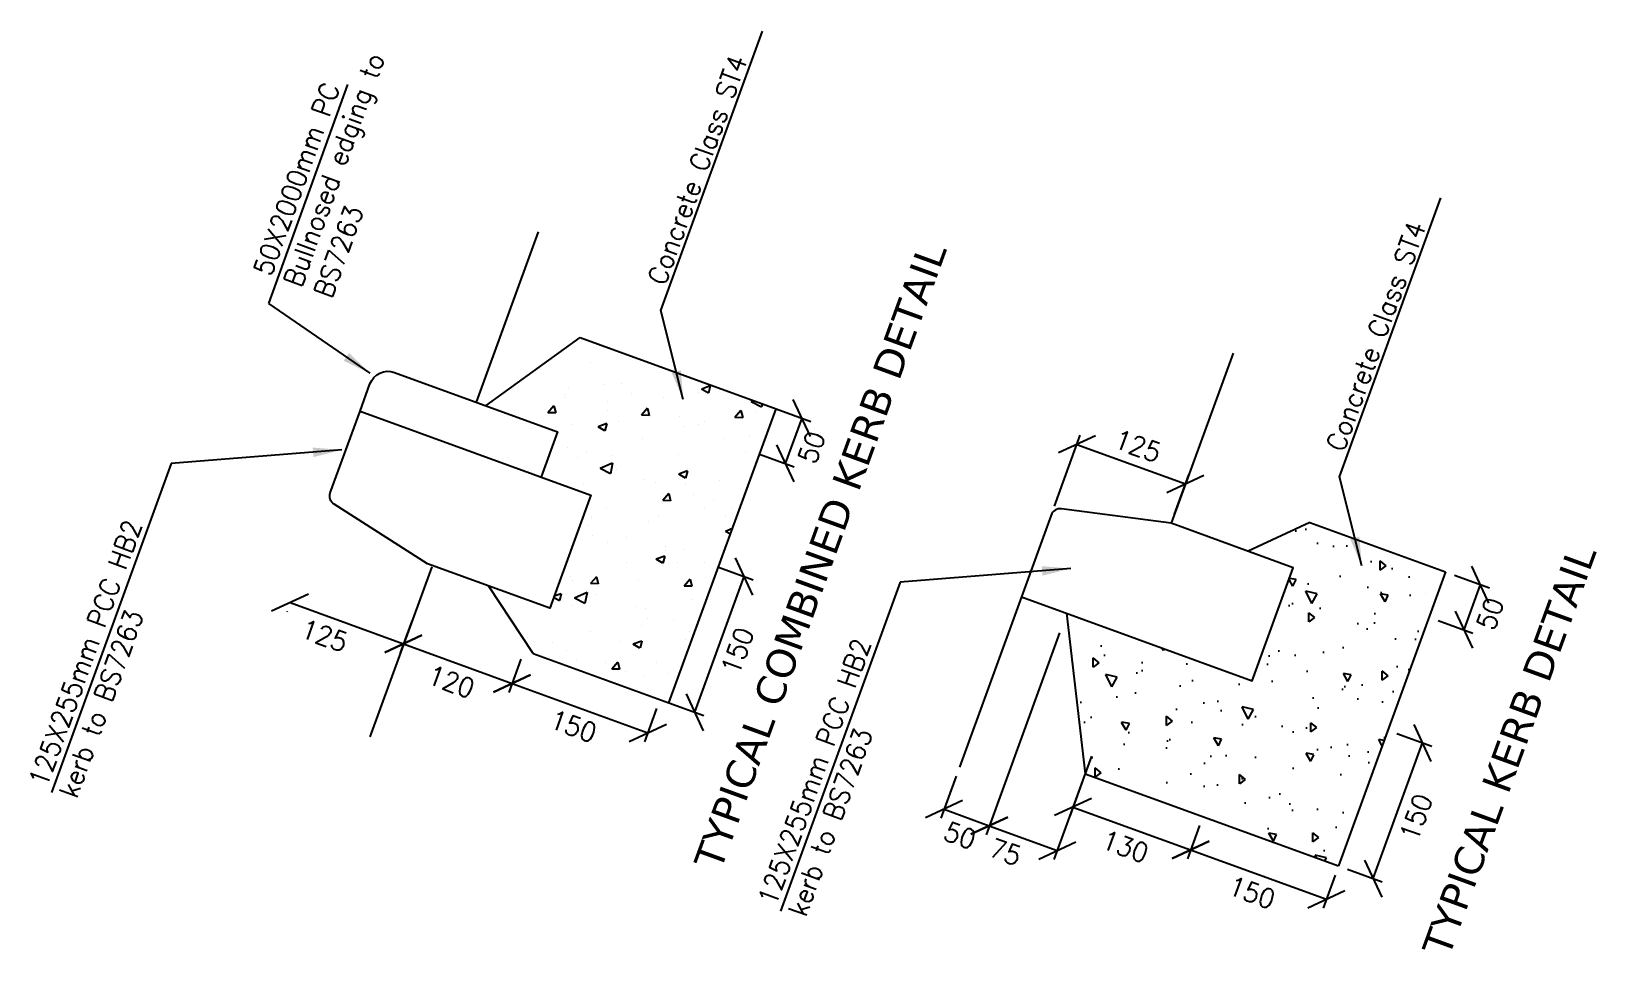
# Model space of a CAD drawing. Header units: millimetres. Extents: x 521005098 to 521837086, y 174609906 to 175681253.
# Drawn here: x 521447914 to 521449540, y 175454293 to 175455247 of the extents above; entities that cross this region are included whole.
import ezdxf

# ---------------------------------------------------------------- set-up
doc = ezdxf.new("R2010")
doc.units = ezdxf.units.MM
doc.header["$LTSCALE"] = 200
for name, color, linetype in [('GT0-35', 8, 'Continuous'), ('GT0-35TXT', 3, 'Continuous'), ('GTDIM', 3, 'Continuous')]:
    doc.layers.add(name, color=color, linetype=linetype)
doc.styles.add('GT1TO10', font='romans.shx', dxfattribs={"width": 0.95, "height": 40})
doc.styles.add('GT1TO100', font='romans.shx', dxfattribs={"width": 0.95, "height": 200})
doc.styles.add('TITLE', font='verdana.ttf')
doc.dimstyles.new('NOTEARROW10', dxfattribs={"dimscale": 10, "dimtxt": 200, "dimasz": 3, "dimexe": 1, "dimexo": 1, "dimgap": 0.09, "dimtad": 1, "dimtih": 1, "dimtoh": 1, "dimdec": 4, "dimzin": 0, "dimdsep": 46, "dimtxsty": 'GT1TO100', "dimcen": 3.5, "dimclrd": 7, "dimclre": 7, "dimclrt": 3, "dimadec": 0, "dimazin": 0, "dimtfac": 1, "dimtdec": 4, "dimtofl": 0, "dimtmove": 0, "dimatfit": 3, "dimfxl": 1, "dimtolj": 1, "dimtzin": 0, "dimarcsym": 0})

# ---------------------------------------------------------------- blocks, each defined once
blk = doc.blocks.new('_OBLIQUE')
at = {"color": 0, "linetype": 'ByBlock'}
blk.add_line((-0.5, -0.5), (0.5, 0.5), dxfattribs=at)

msp = doc.modelspace()

# ---------------------------------------------------------------- hatches: boundary and pattern name
at = {"layer": 'GT0-35'}
h = msp.add_hatch(dxfattribs=at)
h.set_pattern_fill('AR-CONC', scale=0.5, angle=70, style=0)
h.set_pattern_definition([(120, (521456771.795, 175453132.885), (38.6443, 82.87305), [9.525, -104.775]), (65, (521456771.795, 175453132.885), (-95.7941, 16.1139), [7.62, -83.82]), (170.451, (521456775.015, 175453139.79), (-57.1493, 98.9871), [8.095, -89.045]), (116.1842, (521456747.93, 175453141.57), (66.1107, 120.1758), [14.2875, -157.1625]), (166.6356, (521456753.44, 175453151.59), (-75.6535, 153.8558), [12.1425, -133.5675]), (61.184, (521456747.93, 175453141.57), (-75.6532, 153.8559), [11.43, -125.73]), (91, (521456758.24, 175453151.335), (73.97675, 53.74726), [9.525, -104.775]), (36, (521456758.24, 175453151.33), (-75.9713, 60.5355), [7.62, -83.82]), (141.4514, (521456764.4, 175453155.81), (-1.9948, 114.2826), [8.095, -89.045]), (107.5, (521456771.795, 175453132.885), (-39.19969, 15.91093), [0, -82.804, 0, -85.09, 0, -84.1375]), (77.5, (521456771.795, 175453132.885), (-35.64264, 48.52686), [0, -48.514, 0, -80.899, 0, -32.0675]), (37.5, (521456762.11, 175453106.272), (25.87899, 62.72707), [0, -31.75, 0, -99.06, 0, -131.445]), (27.5, (521456757.765, 175453094.34), (13.38504, 73.94614), [0, -41.275, 0, -65.786, 0, -93.345])])
h.paths.add_polyline_path([(521449181.91987, 175454572.41478), (521449026.87059, 175454628.8481), (521449001.21908, 175454558.37115), (521449008.45681, 175454475.9235), (521449271.57074, 175454380.15786), (521449382.72729, 175454685.55797), (521449241.7734, 175454736.86099), (521449177.68771, 175454706.97738), (521449224.67239, 175454689.87636)])

# ---------------------------------------------------------------- linework, layer by layer
for p, q in [((521448440.50261, 175455038.61771, 0.00994), (521448376.16594, 175454861.85415, 0.00994)), ((521449162.15056, 175454912.81263, 0.00994), (521449097.81389, 175454736.04907, 0.00994))]:
    msp.add_line(p, q, dxfattribs=at)
at = {"layer": 'GT0-35', "color": 3}
for p, q in [((521448386.57045, 175454858.24812, 0.00994), (521448484.31817, 175454928.90773, 0.00994)), ((521448484.31817, 175454928.90773, 0.00994), (521448687.57728, 175454854.92747, 0.00994)), ((521448576.42073, 175454549.52737, 0.00994), (521448687.57728, 175454854.92747, 0.00994)), ((521449241.7734, 175454736.86099, 0.00994), (521449177.68771, 175454706.97738, 0.00994)), ((521449241.7734, 175454736.86099, 0.00994), (521449382.72729, 175454685.55797, 0.00994)), ((521448638.44864, 175454722.27345, 0.00994), (521448638.44864, 175454722.27345, 0.00994)), ((521448330.21581, 175454690.91857, 0.00994), (521448265.87913, 175454514.15501, 0.00994)), ((521449382.72729, 175454685.55797, 0.00994), (521449271.57074, 175454380.15786, 0.00994)), ((521448435.46684, 175454600.83039, 0.00994), (521448389.13859, 175454670.90138, 0.00994)), ((521448942.29825, 175454659.62991, 0.00994), (521448877.96158, 175454482.86636, 0.00994)), ((521448989.28289, 175454642.52891, 0.00994), (521449008.45681, 175454475.9235, 0.00994)), ((521448435.46684, 175454600.83039, 0.00994), (521448576.42073, 175454549.52737, 0.00994)), ((521449008.45681, 175454475.9235, 0.00994), (521449271.57074, 175454380.15786, 0.00994))]:
    msp.add_line(p, q, dxfattribs=at)
at = {"layer": 'GT0-35', "color": 7}
for p, q in [((521448495.37666, 175454903.18792, 0.00994), (521448495.37666, 175454903.18792, 0.00994)), ((521448471.98074, 175454875.70314, 0.00994), (521448471.98074, 175454875.70314, 0.00994)), ((521448508.6832, 175454880.30781, 0.00994), (521448508.6832, 175454880.30781, 0.00994)), ((521448527.54172, 175454881.13734, 0.00994), (521448527.54172, 175454881.13734, 0.00994)), ((521448617.31932, 175454871.20592, 0.00994), (521448610.34092, 175454875.30847, 0.00994)), ((521448619.3244, 175454878.64194, 0.00994), (521448610.37382, 175454875.38419, 0.00994)), ((521448619.32386, 175454878.6171, 0.00994), (521448617.35166, 175454871.25675, 0.00994)), ((521448456.93298, 175454857.98656, 0.00994), (521448450.68402, 175454850.79795, 0.00994)), ((521448456.94459, 175454857.95792, 0.00994), (521448458.78803, 175454850.56427, 0.00994)), ((521448468.00897, 175454869.4989, 0.00994), (521448468.00897, 175454869.4989, 0.00994)), ((521448469.04541, 175454866.87426, 0.00994), (521448469.04541, 175454866.87426, 0.00994)), ((521448512.23679, 175454862.69454, 0.00994), (521448512.23679, 175454862.69454, 0.00994)), ((521448537.3129, 175454871.16245, 0.00994), (521448537.3129, 175454871.16245, 0.00994)), ((521448571.23091, 175454866.95621, 0.00994), (521448571.23091, 175454866.95621, 0.00994)), ((521448606.75426, 175454872.20605, 0.00994), (521448606.75426, 175454872.20605, 0.00994)), ((521448664.60118, 175454863.29008, 0.00994), (521448661.69635, 175454862.00794, 0.00994)), ((521448672.56494, 175454856.55743, 0.00994), (521448661.71105, 175454862.00109, 0.00994)), ((521448673.26812, 175454860.13558, 0.00994), (521448672.55907, 175454856.54939, 0.00994)), ((521448458.78737, 175454850.55655, 0.00994), (521448450.69497, 175454850.76159, 0.00994)), ((521448512.7346, 175454852.69312, 0.00994), (521448512.7346, 175454852.69312, 0.00994)), ((521448524.47846, 175454842.17469, 0.00994), (521448524.47846, 175454842.17469, 0.00994)), ((521448554.04194, 175454855.52574, 0.00994), (521448547.79297, 175454848.33713, 0.00994)), ((521448555.89621, 175454848.09609, 0.00994), (521448547.8038, 175454848.30113, 0.00994)), ((521448552.49285, 175454849.68595, 0.00994), (521448552.49285, 175454849.68595, 0.00994)), ((521448554.05339, 175454855.49738, 0.00994), (521448555.89684, 175454848.10373, 0.00994)), ((521448586.93179, 175454846.64611, 0.00994), (521448586.93179, 175454846.64611, 0.00994)), ((521448651.15089, 175454853.06492, 0.00994), (521448644.90193, 175454845.87631, 0.00994)), ((521448653.00504, 175454845.63563, 0.00994), (521448644.91264, 175454845.84067, 0.00994)), ((521448651.1622, 175454853.03684, 0.00994), (521448653.00564, 175454845.64318, 0.00994)), ((521448665.82225, 175454852.44993, 0.00994), (521448665.82225, 175454852.44993, 0.00994)), ((521448474.88093, 175454838.5015, 0.00994), (521448474.88093, 175454838.5015, 0.00994)), ((521448509.91274, 175454832.11224, 0.00994), (521448502.93434, 175454836.2148, 0.00994)), ((521448511.91753, 175454839.54903, 0.00994), (521448502.96696, 175454836.29129, 0.00994)), ((521448511.91707, 175454839.52416, 0.00994), (521448509.94487, 175454832.16381, 0.00994)), ((521448592.7489, 175454836.67735, 0.00994), (521448592.7489, 175454836.67735, 0.00994)), ((521448607.32594, 175454838.18685, 0.00994), (521448607.32594, 175454838.18685, 0.00994)), ((521448613.62621, 175454841.20865, 0.00994), (521448613.62621, 175454841.20865, 0.00994)), ((521448659.9315, 175454825.65634, 0.00994), (521448659.9315, 175454825.65634, 0.00994)), ((521448471.40507, 175454815.05805, 0.00994), (521448471.40507, 175454815.05805, 0.00994)), ((521448490.33333, 175454809.66068, 0.00994), (521448490.33333, 175454809.66068, 0.00994)), ((521448548.82963, 175454823.92376, 0.00994), (521448548.82963, 175454823.92376, 0.00994)), ((521448633.00496, 175454823.66876, 0.00994), (521448633.00496, 175454823.66876, 0.00994)), ((521448655.56245, 175454809.18318, 0.00994), (521448655.56245, 175454809.18318, 0.00994)), ((521448481.532, 175454804.4789, 0.00994), (521448481.532, 175454804.4789, 0.00994)), ((521448517.91649, 175454798.5461, 0.00994), (521448504.8456, 175454792.77685, 0.00994)), ((521448515.71444, 175454787.32619, 0.00994), (521448504.86056, 175454792.76985, 0.00994)), ((521448517.92568, 175454798.53084, 0.00994), (521448515.70872, 175454787.3179, 0.00994)), ((521448516.81717, 175454806.47603, 0.00994), (521448516.81717, 175454806.47603, 0.00994)), ((521448586.25853, 175454807.51963, 0.00994), (521448586.25853, 175454807.51963, 0.00994)), ((521448487.20033, 175454776.92492, 0.00994), (521448487.20033, 175454776.92492, 0.00994)), ((521448521.78806, 175454791.47031, 0.00994), (521448521.78806, 175454791.47031, 0.00994)), ((521448549.65367, 175454781.39635, 0.00994), (521448549.65367, 175454781.39635, 0.00994)), ((521448562.04411, 175454778.46171, 0.00994), (521448562.04411, 175454778.46171, 0.00994)), ((521448593.65353, 175454782.88156, 0.00994), (521448586.67513, 175454786.98412, 0.00994)), ((521448595.6579, 175454790.3174, 0.00994), (521448586.70733, 175454787.05965, 0.00994)), ((521448593.13049, 175454776.52223, 0.00994), (521448593.13049, 175454776.52223, 0.00994)), ((521448595.65745, 175454790.29284, 0.00994), (521448593.68525, 175454782.93249, 0.00994)), ((521448628.46725, 175454780.69164, 0.00994), (521448628.46725, 175454780.69164, 0.00994)), ((521448576.16334, 175454766.80161, 0.00994), (521448569.91438, 175454759.613, 0.00994)), ((521448569.97094, 175454766.42856, 0.00994), (521448569.97094, 175454766.42856, 0.00994)), ((521448576.17473, 175454766.77354, 0.00994), (521448578.01818, 175454759.37989, 0.00994)), ((521448602.30017, 175454765.45312, 0.00994), (521448602.30017, 175454765.45312, 0.00994)), ((521448622.65338, 175454760.40657, 0.00994), (521448622.65338, 175454760.40657, 0.00994)), ((521448511.47463, 175454752.16547, 0.00994), (521448511.47463, 175454752.16547, 0.00994)), ((521448578.01752, 175454759.37231, 0.00994), (521448569.92511, 175454759.57735, 0.00994)), ((521448613.66013, 175454752.24742, 0.00994), (521448613.66013, 175454752.24742, 0.00994)), ((521448635.06672, 175454744.49676, 0.00994), (521448635.06672, 175454744.49676, 0.00994)), ((521448642.55622, 175454752.44453, 0.00994), (521448642.55622, 175454752.44453, 0.00994)), ((521448492.20793, 175454733.97116, 0.00994), (521448492.20793, 175454733.97116, 0.00994)), ((521448496.32144, 175454741.78962, 0.00994), (521448496.32144, 175454741.78962, 0.00994)), ((521448555.16382, 175454737.98434, 0.00994), (521448555.16382, 175454737.98434, 0.00994)), ((521448565.7628, 175454742.83322, 0.00994), (521448565.7628, 175454742.83322, 0.00994)), ((521448642.34547, 175454730.65411, 0.00994), (521448635.09253, 175454727.45279, 0.00994)), ((521448496.66751, 175454723.72125, 0.00994), (521448496.66751, 175454723.72125, 0.00994)), ((521448512.37554, 175454716.14658, 0.00994), (521448512.37554, 175454716.14658, 0.00994)), ((521448532.46398, 175454720.96256, 0.00994), (521448532.46398, 175454720.96256, 0.00994)), ((521448572.63476, 175454711.83582, 0.00994), (521448572.63476, 175454711.83582, 0.00994)), ((521448640.24069, 175454724.87128, 0.00994), (521448635.10721, 175454727.44593, 0.00994)), ((521448569.98775, 175454694.55721, 0.00994), (521448563.00935, 175454698.65977, 0.00994)), ((521448571.99141, 175454701.99286, 0.00994), (521448563.04084, 175454698.73512, 0.00994)), ((521448571.99104, 175454701.96858, 0.00994), (521448570.01883, 175454694.60823, 0.00994)), ((521448572.72004, 175454707.95397, 0.00994), (521448572.72004, 175454707.95397, 0.00994)), ((521448585.37525, 175454695.15681, 0.00994), (521448585.37525, 175454695.15681, 0.00994)), ((521448591.25886, 175454709.21498, 0.00994), (521448591.25886, 175454709.21498, 0.00994)), ((521448474.26624, 175454680.68881, 0.00994), (521448474.26624, 175454680.68881, 0.00994)), ((521448501.17579, 175454680.53831, 0.00994), (521448494.92683, 175454673.3497, 0.00994)), ((521448501.18726, 175454680.51024, 0.00994), (521448503.03071, 175454673.11659, 0.00994)), ((521448532.76255, 175454694.9519, 0.00994), (521448532.76255, 175454694.9519, 0.00994)), ((521448612.97609, 175454694.94537, 0.00994), (521448612.97609, 175454694.94537, 0.00994)), ((521448614.57099, 175454679.81035, 0.00994), (521448614.57099, 175454679.81035, 0.00994)), ((521448464.58454, 175454662.89996, 0.00994), (521448457.06173, 175454660.16188, 0.00994)), ((521448464.58424, 175454662.87565, 0.00994), (521448462.61204, 175454655.51529, 0.00994)), ((521448475.82571, 175454677.10321, 0.00994), (521448475.82571, 175454677.10321, 0.00994)), ((521448491.31268, 175454663.99095, 0.00994), (521448478.24178, 175454658.2217, 0.00994)), ((521448491.32207, 175454663.9756, 0.00994), (521448489.10511, 175454652.76266, 0.00994)), ((521448503.03, 175454673.109, 0.00994), (521448494.93759, 175454673.31404, 0.00994)), ((521448545.26707, 175454678.1468, 0.00994), (521448545.26707, 175454678.1468, 0.00994)), ((521448598.28475, 175454678.07749, 0.00994), (521448592.03578, 175454670.88888, 0.00994)), ((521448600.13883, 175454670.64854, 0.00994), (521448592.04643, 175454670.85358, 0.00994)), ((521448598.29607, 175454678.0497, 0.00994), (521448600.13951, 175454670.65604, 0.00994)), ((521448462.58117, 175454655.46354, 0.00994), (521448456.62595, 175454658.96457, 0.00994)), ((521448475.09742, 175454650.89682, 0.00994), (521448475.09742, 175454650.89682, 0.00994)), ((521448489.11059, 175454652.77103, 0.00994), (521448478.25671, 175454658.21469, 0.00994)), ((521448500.95586, 175454662.23515, 0.00994), (521448500.95586, 175454662.23515, 0.00994)), ((521448541.21191, 175454649.22655, 0.00994), (521448541.21191, 175454649.22655, 0.00994)), ((521448552.13903, 175454647.14941, 0.00994), (521448552.13903, 175454647.14941, 0.00994)), ((521448601.17051, 175454657.02368, 0.00994), (521448601.17051, 175454657.02368, 0.00994)), ((521448612.40016, 175454651.71978, 0.00994), (521448612.40016, 175454651.71978, 0.00994)), ((521448553.90385, 175454637.45669, 0.00994), (521448553.90385, 175454637.45669, 0.00994)), ((521448581.46797, 175454636.21796, 0.00994), (521448581.46797, 175454636.21796, 0.00994)), ((521448429.99501, 175454617.0281, 0.00994), (521448429.99501, 175454617.0281, 0.00994)), ((521448495.40755, 175454623.19361, 0.00994), (521448495.40755, 175454623.19361, 0.00994)), ((521448548.09713, 175454629.90705, 0.00994), (521448548.09713, 175454629.90705, 0.00994)), ((521448594.07527, 175454615.12394, 0.00994), (521448594.07527, 175454615.12394, 0.00994)), ((521448597.59304, 175454623.27556, 0.00994), (521448597.59304, 175454623.27556, 0.00994)), ((521448436.91124, 175454608.93052, 0.00994), (521448436.91124, 175454608.93052, 0.00994)), ((521448455.32998, 175454612.41679, 0.00994), (521448455.32998, 175454612.41679, 0.00994)), ((521448470.25107, 175454604.01951, 0.00994), (521448470.25107, 175454604.01951, 0.00994)), ((521448524.77134, 175454613.46039, 0.00994), (521448524.77134, 175454613.46039, 0.00994)), ((521448539.09673, 175454609.01247, 0.00994), (521448539.09673, 175454609.01247, 0.00994)), ((521448546.32196, 175454606.23286, 0.00994), (521448539.34356, 175454610.33541, 0.00994)), ((521448548.32492, 175454613.66832, 0.00994), (521448539.37435, 175454610.41058, 0.00994)), ((521448548.32462, 175454613.64433, 0.00994), (521448546.35242, 175454606.28397, 0.00994)), ((521448480.60042, 175454594.74939, 0.00994), (521448480.60042, 175454594.74939, 0.00994)), ((521448510.50712, 175454591.01091, 0.00994), (521448510.50712, 175454591.01091, 0.00994)), ((521448523.2972, 175454591.81418, 0.00994), (521448517.04824, 175454584.62557, 0.00994)), ((521448525.15131, 175454584.38522, 0.00994), (521448517.05891, 175454584.59026, 0.00994)), ((521448523.3086, 175454591.7864, 0.00994), (521448525.15205, 175454584.39275, 0.00994)), ((521448531.6433, 175454582.46299, 0.00994), (521448531.6433, 175454582.46299, 0.00994)), ((521448563.89239, 175454591.77392, 0.00994), (521448563.89239, 175454591.77392, 0.00994)), ((521448550.76318, 175454578.00232, 0.00994), (521448550.76318, 175454578.00232, 0.00994)), ((521448575.19177, 175454580.24311, 0.00994), (521448575.19177, 175454580.24311, 0.00994))]:
    msp.add_line(p, q, dxfattribs=at)
at = {"layer": 'GT0-35', "color": 6}
msp.add_line((521448435.46684, 175454600.83039, 0.00994), (521448576.42073, 175454549.52737, 0.00994), dxfattribs=at)
at = {"layer": 'GT0-35', "color": 3, "elevation": 0.00994}
for points in [[(521448255.69874, 175454852.49174), (521448265.95935, 175454880.68251, -0.4142135623), (521448291.5936, 175454892.63596), (521448460.73827, 175454831.07234), (521448443.63727, 175454784.08771)], [(521448325.70934, 175454693.98774), (521448228.81404, 175454755.71685, -0.3516652222), (521448224.79011, 175454767.57097), (521448255.69874, 175454852.49174), (521448495.32036, 175454765.2766), (521448452.56784, 175454647.81502), (521448325.70934, 175454693.98774)], [(521449097.81389, 175454736.04907), (521448983.90907, 175454751.04493, 0.3516652222), (521448973.20689, 175454744.55068), (521448942.29825, 175454659.62991), (521449181.91987, 175454572.41478), (521449224.67239, 175454689.87636), (521449097.81389, 175454736.04907)]]:
    msp.add_lwpolyline(points, format="xyb", dxfattribs=at)
at = {"layer": 'GTDIM', "color": 3}
for p, q in [((521448687.57728, 175454854.92747, 0.00994), (521448723.67053, 175454841.7906, 0.00994)), ((521448714.2736, 175454845.2108, 0.00994), (521448697.17259, 175454798.22617, 0.00994)), ((521448976.62709, 175454753.94761, 0.00994), (521449003.35534, 175454827.38289, 0.00994)), ((521448999.93514, 175454817.98596, 0.00994), (521449112.69826, 175454776.94354, 0.00994)), ((521448670.47627, 175454807.94284, 0.00994), (521448706.56952, 175454794.80597, 0.00994)), ((521449101.23409, 175454745.446, 0.00994), (521449116.11846, 175454786.34047, 0.00994)), ((521448603.11706, 175454539.8107, 0.00994), (521448654.42007, 175454680.7646, 0.00994)), ((521448627.72375, 175454690.48126, 0.00994), (521448663.817, 175454677.34439, 0.00994)), ((521449392.12422, 175454682.13776, 0.00994), (521449428.21747, 175454669.0009, 0.00994)), ((521449418.82054, 175454672.4211, 0.00994), (521449401.71953, 175454625.43647, 0.00994)), ((521448183.07145, 175454653.59381, 0.00994), (521448300.65688, 175454610.79621, 0.00994)), ((521448179.86276, 175454644.77799, 0.00994), (521448179.65125, 175454644.19688, 0.00994)), ((521448309.26822, 175454634.45566, 0.00994), (521448297.23668, 175454601.39928, 0.00994)), ((521449375.02321, 175454635.15313, 0.00994), (521449411.11646, 175454622.01626, 0.00994)), ((521448305.84802, 175454625.05873, 0.00994), (521448297.23668, 175454601.39928, 0.00994)), ((521448981.88216, 175454622.19558, 0.00994), (521448905.59367, 175454412.59468, 0.00994)), ((521448300.65688, 175454610.79621, 0.00994), (521448413.50309, 175454569.72355, 0.00994)), ((521448422.64971, 175454594.85366, 0.00994), (521448410.08289, 175454560.32662, 0.00994)), ((521448422.64971, 175454594.85366, 0.00994), (521448410.08289, 175454560.32662, 0.00994)), ((521448413.50309, 175454569.72355, 0.00994), (521448554.45699, 175454518.42053, 0.00994)), ((521448576.42073, 175454549.52737, 0.00994), (521448612.51398, 175454536.3905, 0.00994)), ((521448563.6036, 175454543.55064, 0.00994), (521448551.03679, 175454509.0236, 0.00994)), ((521449332.27069, 175454517.69156, 0.00994), (521449368.36394, 175454504.55469, 0.00994)), ((521449307.664, 175454367.02099, 0.00994), (521449358.96701, 175454507.97489, 0.00994)), ((521449015.14742, 175454494.30581, 0.00994), (521448976.07062, 175454386.94317, 0.00994)), ((521448874.54138, 175454473.46943, 0.00994), (521448858.60904, 175454429.69568, 0.00994)), ((521448921.52601, 175454456.36842, 0.00994), (521448905.59367, 175454412.59468, 0.00994)), ((521449005.03661, 175454466.52658, 0.00994), (521448992.46979, 175454431.99953, 0.00994)), ((521448862.02924, 175454439.09261, 0.00994), (521448909.01387, 175454421.9916, 0.00994)), ((521448995.88999, 175454441.39646, 0.00994), (521449118.05004, 175454396.93384, 0.00994)), ((521448909.01387, 175454421.9916, 0.00994), (521448979.49082, 175454396.34009, 0.00994)), ((521449127.19665, 175454422.06396, 0.00994), (521449114.62983, 175454387.53692, 0.00994)), ((521449127.19665, 175454422.06396, 0.00994), (521449114.62983, 175454387.53692, 0.00994)), ((521449118.05004, 175454396.93384, 0.00994), (521449259.00393, 175454345.63082, 0.00994)), ((521449268.15054, 175454370.76094, 0.00994), (521449255.58373, 175454336.23389, 0.00994)), ((521449280.96767, 175454376.73766, 0.00994), (521449317.06092, 175454363.60079, 0.00994))]:
    msp.add_line(p, q, dxfattribs=at)

# ---------------------------------------------------------------- block references
at = {"layer": 'GTDIM', "color": 3, "yscale": 29.99999998754095}
for p, xscale, zscale, rotation in [((521448714.2736, 175454845.2108, 0.00994), 30.00000000267617, 30.00000000267617, 70.00000092590571), ((521448999.93514, 175454817.98596, 0.00994), 30.00000002316501, 30, 160.0000001527235), ((521448697.17259, 175454798.22617, 0.00994), 30.00000000267617, 30.00000000267617, 250.0000009259057), ((521449112.69826, 175454776.94354, 0.00994), 30.00000002316501, 30, 340.0000001527235), ((521448654.42007, 175454680.7646, 0.00994), 30.00000000267617, 30.00000000267617, 70.00000092590571), ((521449418.82054, 175454672.4211, 0.00994), 30.00000000267617, 30.00000000267617, 70.00000092590571), ((521448183.07145, 175454653.59381, 0.00994), 30.00000002316501, 30, 160.0000001527235), ((521449401.71953, 175454625.43647, 0.00994), 30.00000000267617, 30.00000000267617, 250.0000009259057), ((521448300.65688, 175454610.79621, 0.00994), 30.00000002316501, 30, 340.0000001527235), ((521448300.65688, 175454610.79621, 0.00994), 30.00000002316501, 30, 160.0000001527235), ((521448413.50309, 175454569.72355, 0.00994), 30.00000002316501, 30, 340.0000001527235), ((521448413.50309, 175454569.72355, 0.00994), 30.00000002316501, 30, 160.0000001527235), ((521448603.11706, 175454539.8107, 0.00994), 30.00000000267617, 30.00000000267617, 250.0000009259057), ((521448554.45699, 175454518.42053, 0.00994), 30.00000002316501, 30, 340.0000001527235), ((521449358.96701, 175454507.97489, 0.00994), 30.00000000267617, 30.00000000267617, 70.00000092590571), ((521448862.02924, 175454439.09261, 0.00994), 30.00000002316501, 30, 160.0000001527235), ((521448995.88999, 175454441.39646, 0.00994), 30.00000002316501, 30, 160.0000001527235), ((521448909.01387, 175454421.9916, 0.00994), 30.00000002316501, 30, 340.0000001527235), ((521448909.01387, 175454421.9916, 0.00994), 30.00000002316501, 30, 160.0000001527235), ((521448979.49082, 175454396.34009, 0.00994), 30.00000002316501, 30, 340.0000001527235), ((521449118.05004, 175454396.93384, 0.00994), 30.00000002316501, 30, 340.0000001527235), ((521449118.05004, 175454396.93384, 0.00994), 30.00000002316501, 30, 160.0000001527235), ((521449307.664, 175454367.02099, 0.00994), 30.00000000267617, 30.00000000267617, 250.0000009259057), ((521449259.00393, 175454345.63082, 0.00994), 30.00000002316501, 30, 340.0000001527235)]:
    msp.add_blockref('_OBLIQUE', p, dxfattribs=dict(at, xscale=xscale, zscale=zscale, rotation=rotation))

# ---------------------------------------------------------------- texts
at = {"layer": 'GT0-35TXT', "color": 7, "style": 'TITLE'}
for s, p in [('TYPICAL COMBINED KERB DETAIL', (521448629.98165, 175454374.04904, 0.00994)), ('TYPICAL KERB DETAIL', (521449386.15225, 175454284.24173, 0.00994))]:
    msp.add_text(s, height=30, rotation=69.99999934, dxfattribs=at).set_placement(p)
at = {"layer": 'GT0-35TXT', "char_height": 20, "attachment_point": 1, "rotation": 70, "style": 'GT1TO10'}
for s, insert, width in [('50X2000mm PC Bullnosed edging to BS7263', (521448144.44345, 175454998.2136), 340.7177), ('Concrete Class ST4', (521448553.61187, 175454988.72773, 0.00994), 340.717694), ('Concrete Class ST4', (521449258.15881, 175454815.93802, 0.00994), 340.717694), ('125X255mm PCC HB2 kerb to BS7263', (521447911.25657, 175454467.62297, 0.00994), 340.717694), ('125X255mm PCC HB2 kerb to BS7263', (521448668.21696, 175454344.48112, 0.00994), 340.717694)]:
    msp.add_mtext(s, dxfattribs=dict(at, insert=insert, width=width))
at = {"layer": 'GTDIM', "color": 3, "char_height": 20, "attachment_point": 5, "style": 'GT1TO10'}
for s, insert, rotation in [('\\A1;50', (521448724.51695, 175454814.87809, 0.00994), 70.00000096), ('\\A1;125', (521449063.1571, 175454816.2586, 0.00994), 340.00000014), ('\\A1;50', (521449429.06389, 175454642.08838, 0.00994), 70.00000096), ('\\A1;125', (521448218.57914, 175454619.38651, 0.00994), 340.00000014), ('\\A1;150', (521448647.56242, 175454603.44725, 0.00994), 70.00000096), ('\\A1;120', (521448350.23959, 175454571.46603, 0.00994), 340.00000014), ('\\A1;150', (521448477.13964, 175454525.27819, 0.00994), 340.00000014), ('\\A1;150', (521449352.10936, 175454430.65754, 0.00994), 70.00000096), ('\\A1;50', (521448878.68115, 175454411.74825, 0.00994), 340.00000014), ('\\A1;75', (521448925.66578, 175454394.64725, 0.00994), 340.00000014), ('\\A1;130', (521449050.12961, 175454400.3713, 0.00994), 340.00000014), ('\\A1;150', (521449181.68658, 175454352.48848, 0.00994), 340.00000014)]:
    msp.add_mtext(s, dxfattribs=dict(at, insert=insert, rotation=rotation))

# ---------------------------------------------------------------- leaders
at = {"layer": 'GT0-35TXT', "color": 7}
for points in [[(521448591.25355, 175454864.55468, 0.00994), (521448567.93456, 175454957.03398, 0.00994), (521448673.43627, 175455246.89639, 0.00994)], [(521448266.07313, 175454891.73856), (521448160.94607, 175454964.2307), (521448242.82987, 175455191.51625)], [(521449295.80049, 175454691.76497, 0.00994), (521449272.4815, 175454784.24427, 0.00994), (521449377.98321, 175455074.10668, 0.00994)], [(521448236.81655, 175454812.12035, 0.00994), (521448059.53905, 175454797.99946, 0.00994), (521447935.19551, 175454456.36743, 0.00994)], [(521448993.77693, 175454688.9785, 0.00994), (521448816.49943, 175454674.85761, 0.00994), (521448692.15589, 175454333.22559, 0.00994)]]:
    msp.add_leader(points, dimstyle='NOTEARROW10', dxfattribs=at)

doc.saveas('drawing.dxf')
